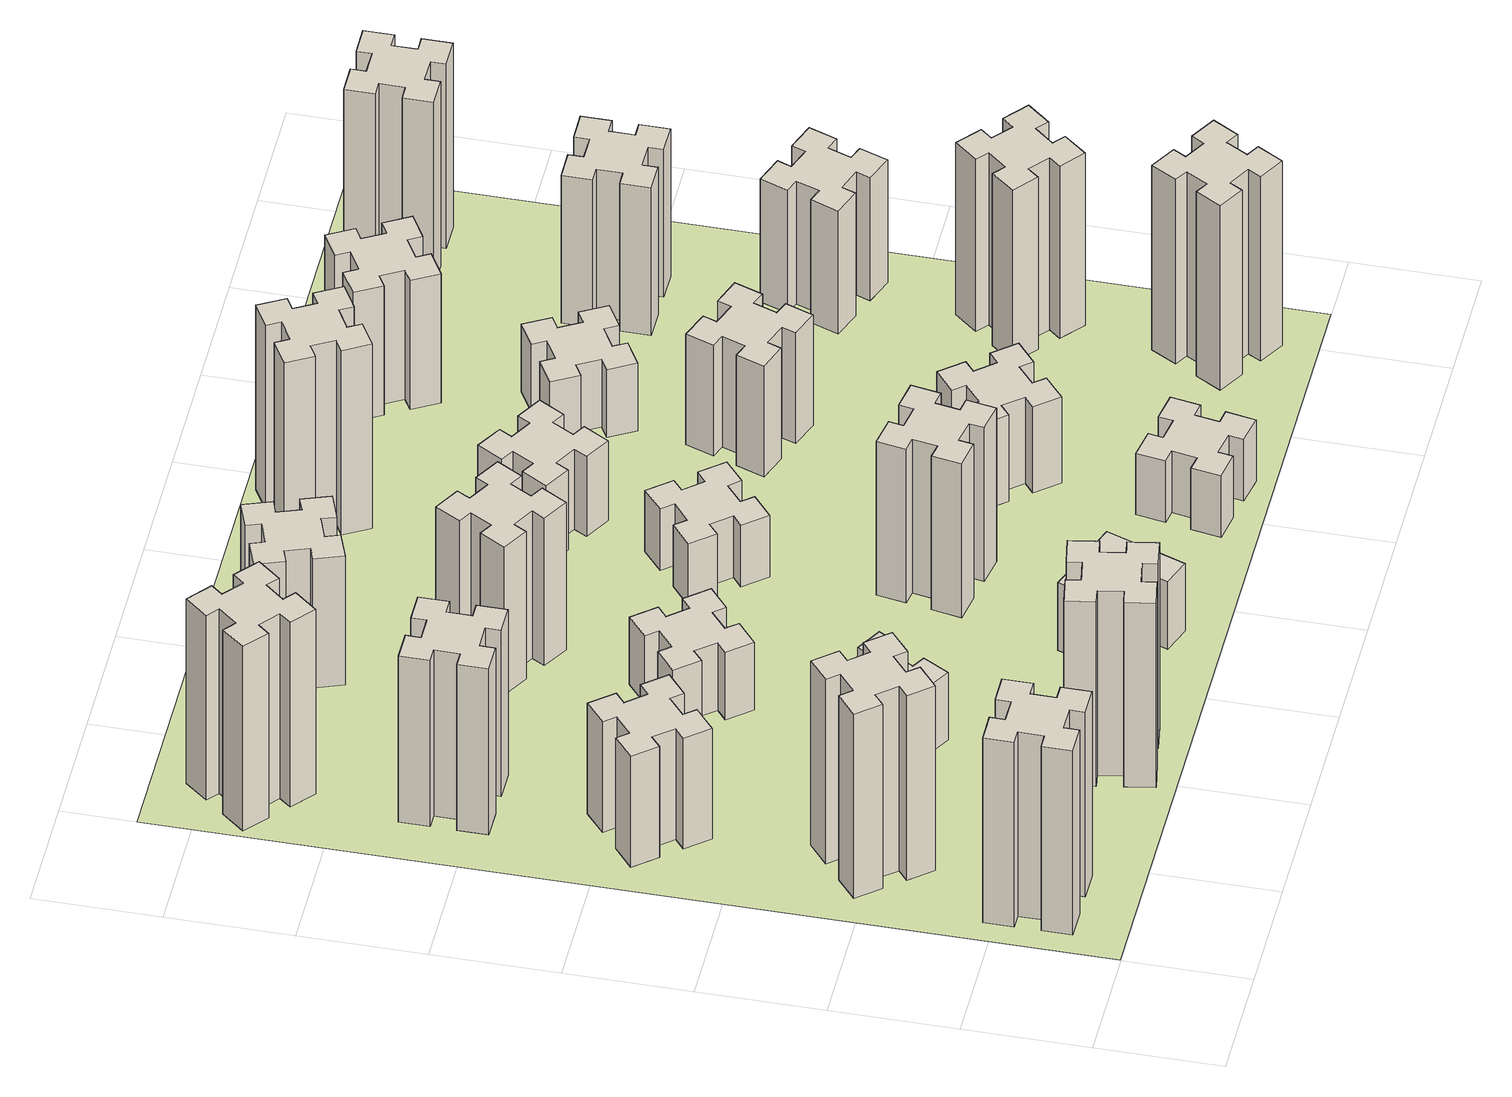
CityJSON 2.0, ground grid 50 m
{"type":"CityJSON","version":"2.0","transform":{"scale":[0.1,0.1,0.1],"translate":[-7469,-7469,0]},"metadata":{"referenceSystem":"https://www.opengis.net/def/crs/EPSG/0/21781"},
"CityObjects":{
"building1":{"type":"Building","attributes":{"class":"1000","function":"1000","usage":"1000","yearOfConstruction":2016,"roofType":"1000","measuredHeight":90,"storeysAboveGround":30,"storeysBelowGround":0},"geometry":[{"type":"Solid","lod":"1","boundaries":[[[[0,1,2,3,4,5,6,7,8,9,10,11,12,13,14,15,16,17,18,19]],[[17,16,20,21]],[[16,15,22,20]],[[15,14,23,22]],[[14,13,24,23]],[[13,12,25,24]],[[12,11,26,25]],[[11,10,27,26]],[[10,9,28,27]],[[9,8,29,28]],[[8,7,30,29]],[[7,6,31,30]],[[6,5,32,31]],[[5,4,33,32]],[[4,3,34,33]],[[3,2,35,34]],[[2,1,36,35]],[[1,0,37,36]],[[0,19,38,37]],[[19,18,39,38]],[[18,17,21,39]],[[24,25,26,27,28,29,30,31,32,33,34,35,36,37,38,39,21,20,22,23]]]]}]},
"building2":{"type":"Building","attributes":{"class":"1000","function":"1000","usage":"1000","yearOfConstruction":2016,"roofType":"1000","measuredHeight":90,"storeysAboveGround":30,"storeysBelowGround":0},"geometry":[{"type":"Solid","lod":"1","boundaries":[[[[40,41,42,43,44,45,46,47,48,49,50,51,52,53,54,55,56,57,58,59]],[[57,56,60,61]],[[56,55,62,60]],[[55,54,63,62]],[[54,53,64,63]],[[53,52,65,64]],[[52,51,66,65]],[[51,50,67,66]],[[50,49,68,67]],[[49,48,69,68]],[[48,47,70,69]],[[47,46,71,70]],[[46,45,72,71]],[[45,44,73,72]],[[44,43,74,73]],[[43,42,75,74]],[[42,41,76,75]],[[41,40,77,76]],[[40,59,78,77]],[[59,58,79,78]],[[58,57,61,79]],[[64,65,66,67,68,69,70,71,72,73,74,75,76,77,78,79,61,60,62,63]]]]}]},
"building3":{"type":"Building","attributes":{"class":"1000","function":"1000","usage":"1000","yearOfConstruction":2016,"roofType":"1000","measuredHeight":54,"storeysAboveGround":30,"storeysBelowGround":0},"geometry":[{"type":"Solid","lod":"1","boundaries":[[[[80,81,82,83,84,85,86,87,88,89,90,91,92,93,94,95,96,97,98,99]],[[97,96,100,101]],[[96,95,102,100]],[[95,94,103,102]],[[94,93,104,103]],[[93,92,105,104]],[[92,91,106,105]],[[91,90,107,106]],[[90,89,108,107]],[[89,88,109,108]],[[88,87,110,109]],[[87,86,111,110]],[[86,85,112,111]],[[85,84,113,112]],[[84,83,114,113]],[[83,82,115,114]],[[82,81,116,115]],[[81,80,117,116]],[[80,99,118,117]],[[99,98,119,118]],[[98,97,101,119]],[[104,105,106,107,108,109,110,111,112,113,114,115,116,117,118,119,101,100,102,103]]]]}]},
"building4":{"type":"Building","attributes":{"class":"1000","function":"1000","usage":"1000","yearOfConstruction":2016,"roofType":"1000","measuredHeight":81,"storeysAboveGround":30,"storeysBelowGround":0},"geometry":[{"type":"Solid","lod":"1","boundaries":[[[[120,121,122,123,124,125,126,127,128,129,130,131,132,133,134,135,136,137,138,139]],[[137,136,140,141]],[[136,135,142,140]],[[135,134,143,142]],[[134,133,144,143]],[[133,132,145,144]],[[132,131,146,145]],[[131,130,147,146]],[[130,129,148,147]],[[129,128,149,148]],[[128,127,150,149]],[[127,126,151,150]],[[126,125,152,151]],[[125,124,153,152]],[[124,123,154,153]],[[123,122,155,154]],[[122,121,156,155]],[[121,120,157,156]],[[120,139,158,157]],[[139,138,159,158]],[[138,137,141,159]],[[144,145,146,147,148,149,150,151,152,153,154,155,156,157,158,159,141,140,142,143]]]]}]},
"building5":{"type":"Building","attributes":{"class":"1000","function":"1000","usage":"1000","yearOfConstruction":2016,"roofType":"1000","measuredHeight":90,"storeysAboveGround":30,"storeysBelowGround":0},"geometry":[{"type":"Solid","lod":"1","boundaries":[[[[160,161,162,163,164,165,166,167,168,169,170,171,172,173,174,175,176,177,178,179]],[[177,176,180,181]],[[176,175,182,180]],[[175,174,183,182]],[[174,173,184,183]],[[173,172,185,184]],[[172,171,186,185]],[[171,170,187,186]],[[170,169,188,187]],[[169,168,189,188]],[[168,167,190,189]],[[167,166,191,190]],[[166,165,192,191]],[[165,164,193,192]],[[164,163,194,193]],[[163,162,195,194]],[[162,161,196,195]],[[161,160,197,196]],[[160,179,198,197]],[[179,178,199,198]],[[178,177,181,199]],[[184,185,186,187,188,189,190,191,192,193,194,195,196,197,198,199,181,180,182,183]]]]}]},
"building6":{"type":"Building","attributes":{"class":"1000","function":"1000","usage":"1000","yearOfConstruction":2016,"roofType":"1000","measuredHeight":90,"storeysAboveGround":30,"storeysBelowGround":0},"geometry":[{"type":"Solid","lod":"1","boundaries":[[[[200,201,202,203,204,205,206,207,208,209,210,211,212,213,214,215,216,217,218,219]],[[217,216,220,221]],[[216,215,222,220]],[[215,214,223,222]],[[214,213,224,223]],[[213,212,225,224]],[[212,211,226,225]],[[211,210,227,226]],[[210,209,228,227]],[[209,208,229,228]],[[208,207,230,229]],[[207,206,231,230]],[[206,205,232,231]],[[205,204,233,232]],[[204,203,234,233]],[[203,202,235,234]],[[202,201,236,235]],[[201,200,237,236]],[[200,219,238,237]],[[219,218,239,238]],[[218,217,221,239]],[[224,225,226,227,228,229,230,231,232,233,234,235,236,237,238,239,221,220,222,223]]]]}]},
"building7":{"type":"Building","attributes":{"class":"1000","function":"1000","usage":"1000","yearOfConstruction":2016,"roofType":"1000","measuredHeight":33,"storeysAboveGround":30,"storeysBelowGround":0},"geometry":[{"type":"Solid","lod":"1","boundaries":[[[[240,241,242,243,244,245,246,247,248,249,250,251,252,253,254,255,256,257,258,259]],[[257,256,260,261]],[[256,255,262,260]],[[255,254,263,262]],[[254,253,264,263]],[[253,252,265,264]],[[252,251,266,265]],[[251,250,267,266]],[[250,249,268,267]],[[249,248,269,268]],[[248,247,270,269]],[[247,246,271,270]],[[246,245,272,271]],[[245,244,273,272]],[[244,243,274,273]],[[243,242,275,274]],[[242,241,276,275]],[[241,240,277,276]],[[240,259,278,277]],[[259,258,279,278]],[[258,257,261,279]],[[264,265,266,267,268,269,270,271,272,273,274,275,276,277,278,279,261,260,262,263]]]]}]},
"building8":{"type":"Building","attributes":{"class":"1000","function":"1000","usage":"1000","yearOfConstruction":2016,"roofType":"1000","measuredHeight":33,"storeysAboveGround":30,"storeysBelowGround":0},"geometry":[{"type":"Solid","lod":"1","boundaries":[[[[280,281,282,283,284,285,286,287,288,289,290,291,292,293,294,295,296,297,298,299]],[[297,296,300,301]],[[296,295,302,300]],[[295,294,303,302]],[[294,293,304,303]],[[293,292,305,304]],[[292,291,306,305]],[[291,290,307,306]],[[290,289,308,307]],[[289,288,309,308]],[[288,287,310,309]],[[287,286,311,310]],[[286,285,312,311]],[[285,284,313,312]],[[284,283,314,313]],[[283,282,315,314]],[[282,281,316,315]],[[281,280,317,316]],[[280,299,318,317]],[[299,298,319,318]],[[298,297,301,319]],[[304,305,306,307,308,309,310,311,312,313,314,315,316,317,318,319,301,300,302,303]]]]}]},
"building9":{"type":"Building","attributes":{"class":"1000","function":"1000","usage":"1000","yearOfConstruction":2016,"roofType":"1000","measuredHeight":33,"storeysAboveGround":30,"storeysBelowGround":0},"geometry":[{"type":"Solid","lod":"1","boundaries":[[[[320,321,322,323,324,325,326,327,328,329,330,331,332,333,334,335,336,337,338,339]],[[337,336,340,341]],[[336,335,342,340]],[[335,334,343,342]],[[334,333,344,343]],[[333,332,345,344]],[[332,331,346,345]],[[331,330,347,346]],[[330,329,348,347]],[[329,328,349,348]],[[328,327,350,349]],[[327,326,351,350]],[[326,325,352,351]],[[325,324,353,352]],[[324,323,354,353]],[[323,322,355,354]],[[322,321,356,355]],[[321,320,357,356]],[[320,339,358,357]],[[339,338,359,358]],[[338,337,341,359]],[[344,345,346,347,348,349,350,351,352,353,354,355,356,357,358,359,341,340,342,343]]]]}]},
"building10":{"type":"Building","attributes":{"class":"1000","function":"1000","usage":"1000","yearOfConstruction":2016,"roofType":"1000","measuredHeight":72,"storeysAboveGround":30,"storeysBelowGround":0},"geometry":[{"type":"Solid","lod":"1","boundaries":[[[[360,361,362,363,364,365,366,367,368,369,370,371,372,373,374,375,376,377,378,379]],[[377,376,380,381]],[[376,375,382,380]],[[375,374,383,382]],[[374,373,384,383]],[[373,372,385,384]],[[372,371,386,385]],[[371,370,387,386]],[[370,369,388,387]],[[369,368,389,388]],[[368,367,390,389]],[[367,366,391,390]],[[366,365,392,391]],[[365,364,393,392]],[[364,363,394,393]],[[363,362,395,394]],[[362,361,396,395]],[[361,360,397,396]],[[360,379,398,397]],[[379,378,399,398]],[[378,377,381,399]],[[384,385,386,387,388,389,390,391,392,393,394,395,396,397,398,399,381,380,382,383]]]]}]},
"building11":{"type":"Building","attributes":{"class":"1000","function":"1000","usage":"1000","yearOfConstruction":2016,"roofType":"1000","measuredHeight":63,"storeysAboveGround":30,"storeysBelowGround":0},"geometry":[{"type":"Solid","lod":"1","boundaries":[[[[400,401,402,403,404,405,406,407,408,409,410,411,412,413,414,415,416,417,418,419]],[[417,416,420,421]],[[416,415,422,420]],[[415,414,423,422]],[[414,413,424,423]],[[413,412,425,424]],[[412,411,426,425]],[[411,410,427,426]],[[410,409,428,427]],[[409,408,429,428]],[[408,407,430,429]],[[407,406,431,430]],[[406,405,432,431]],[[405,404,433,432]],[[404,403,434,433]],[[403,402,435,434]],[[402,401,436,435]],[[401,400,437,436]],[[400,419,438,437]],[[419,418,439,438]],[[418,417,421,439]],[[424,425,426,427,428,429,430,431,432,433,434,435,436,437,438,439,421,420,422,423]]]]}]},
"building12":{"type":"Building","attributes":{"class":"1000","function":"1000","usage":"1000","yearOfConstruction":2016,"roofType":"1000","measuredHeight":75,"storeysAboveGround":30,"storeysBelowGround":0},"geometry":[{"type":"Solid","lod":"1","boundaries":[[[[440,441,442,443,444,445,446,447,448,449,450,451,452,453,454,455,456,457,458,459]],[[457,456,460,461]],[[456,455,462,460]],[[455,454,463,462]],[[454,453,464,463]],[[453,452,465,464]],[[452,451,466,465]],[[451,450,467,466]],[[450,449,468,467]],[[449,448,469,468]],[[448,447,470,469]],[[447,446,471,470]],[[446,445,472,471]],[[445,444,473,472]],[[444,443,474,473]],[[443,442,475,474]],[[442,441,476,475]],[[441,440,477,476]],[[440,459,478,477]],[[459,458,479,478]],[[458,457,461,479]],[[464,465,466,467,468,469,470,471,472,473,474,475,476,477,478,479,461,460,462,463]]]]}]},
"building13":{"type":"Building","attributes":{"class":"1000","function":"1000","usage":"1000","yearOfConstruction":2016,"roofType":"1000","measuredHeight":30,"storeysAboveGround":30,"storeysBelowGround":0},"geometry":[{"type":"Solid","lod":"1","boundaries":[[[[480,481,482,483,484,485,486,487,488,489,490,491,492,493,494,495,496,497,498,499]],[[497,496,500,501]],[[496,495,502,500]],[[495,494,503,502]],[[494,493,504,503]],[[493,492,505,504]],[[492,491,506,505]],[[491,490,507,506]],[[490,489,508,507]],[[489,488,509,508]],[[488,487,510,509]],[[487,486,511,510]],[[486,485,512,511]],[[485,484,513,512]],[[484,483,514,513]],[[483,482,515,514]],[[482,481,516,515]],[[481,480,517,516]],[[480,499,518,517]],[[499,498,519,518]],[[498,497,501,519]],[[504,505,506,507,508,509,510,511,512,513,514,515,516,517,518,519,501,500,502,503]]]]}]},
"building14":{"type":"Building","attributes":{"class":"1000","function":"1000","usage":"1000","yearOfConstruction":2016,"roofType":"1000","measuredHeight":30,"storeysAboveGround":30,"storeysBelowGround":0},"geometry":[{"type":"Solid","lod":"1","boundaries":[[[[520,521,522,523,524,525,526,527,528,529,530,531,532,533,534,535,536,537,538,539]],[[537,536,540,541]],[[536,535,542,540]],[[535,534,543,542]],[[534,533,544,543]],[[533,532,545,544]],[[532,531,546,545]],[[531,530,547,546]],[[530,529,548,547]],[[529,528,549,548]],[[528,527,550,549]],[[527,526,551,550]],[[526,525,552,551]],[[525,524,553,552]],[[524,523,554,553]],[[523,522,555,554]],[[522,521,556,555]],[[521,520,557,556]],[[520,539,558,557]],[[539,538,559,558]],[[538,537,541,559]],[[544,545,546,547,548,549,550,551,552,553,554,555,556,557,558,559,541,540,542,543]]]]}]},
"building15":{"type":"Building","attributes":{"class":"1000","function":"1000","usage":"1000","yearOfConstruction":2016,"roofType":"1000","measuredHeight":39,"storeysAboveGround":30,"storeysBelowGround":0},"geometry":[{"type":"Solid","lod":"1","boundaries":[[[[560,561,562,563,564,565,566,567,568,569,570,571,572,573,574,575,576,577,578,579]],[[577,576,580,581]],[[576,575,582,580]],[[575,574,583,582]],[[574,573,584,583]],[[573,572,585,584]],[[572,571,586,585]],[[571,570,587,586]],[[570,569,588,587]],[[569,568,589,588]],[[568,567,590,589]],[[567,566,591,590]],[[566,565,592,591]],[[565,564,593,592]],[[564,563,594,593]],[[563,562,595,594]],[[562,561,596,595]],[[561,560,597,596]],[[560,579,598,597]],[[579,578,599,598]],[[578,577,581,599]],[[584,585,586,587,588,589,590,591,592,593,594,595,596,597,598,599,581,580,582,583]]]]}]},
"building16":{"type":"Building","attributes":{"class":"1000","function":"1000","usage":"1000","yearOfConstruction":2016,"roofType":"1000","measuredHeight":90,"storeysAboveGround":30,"storeysBelowGround":0},"geometry":[{"type":"Solid","lod":"1","boundaries":[[[[600,601,602,603,604,605,606,607,608,609,610,611,612,613,614,615,616,617,618,619]],[[617,616,620,621]],[[616,615,622,620]],[[615,614,623,622]],[[614,613,624,623]],[[613,612,625,624]],[[612,611,626,625]],[[611,610,627,626]],[[610,609,628,627]],[[609,608,629,628]],[[608,607,630,629]],[[607,606,631,630]],[[606,605,632,631]],[[605,604,633,632]],[[604,603,634,633]],[[603,602,635,634]],[[602,601,636,635]],[[601,600,637,636]],[[600,619,638,637]],[[619,618,639,638]],[[618,617,621,639]],[[624,625,626,627,628,629,630,631,632,633,634,635,636,637,638,639,621,620,622,623]]]]}]},
"building17":{"type":"Building","attributes":{"class":"1000","function":"1000","usage":"1000","yearOfConstruction":2016,"roofType":"1000","measuredHeight":42,"storeysAboveGround":30,"storeysBelowGround":0},"geometry":[{"type":"Solid","lod":"1","boundaries":[[[[640,641,642,643,644,645,646,647,648,649,650,651,652,653,654,655,656,657,658,659]],[[657,656,660,661]],[[656,655,662,660]],[[655,654,663,662]],[[654,653,664,663]],[[653,652,665,664]],[[652,651,666,665]],[[651,650,667,666]],[[650,649,668,667]],[[649,648,669,668]],[[648,647,670,669]],[[647,646,671,670]],[[646,645,672,671]],[[645,644,673,672]],[[644,643,674,673]],[[643,642,675,674]],[[642,641,676,675]],[[641,640,677,676]],[[640,659,678,677]],[[659,658,679,678]],[[658,657,661,679]],[[664,665,666,667,668,669,670,671,672,673,674,675,676,677,678,679,661,660,662,663]]]]}]},
"building18":{"type":"Building","attributes":{"class":"1000","function":"1000","usage":"1000","yearOfConstruction":2016,"roofType":"1000","measuredHeight":54,"storeysAboveGround":30,"storeysBelowGround":0},"geometry":[{"type":"Solid","lod":"1","boundaries":[[[[680,681,682,683,684,685,686,687,688,689,690,691,692,693,694,695,696,697,698,699]],[[697,696,700,701]],[[696,695,702,700]],[[695,694,703,702]],[[694,693,704,703]],[[693,692,705,704]],[[692,691,706,705]],[[691,690,707,706]],[[690,689,708,707]],[[689,688,709,708]],[[688,687,710,709]],[[687,686,711,710]],[[686,685,712,711]],[[685,684,713,712]],[[684,683,714,713]],[[683,682,715,714]],[[682,681,716,715]],[[681,680,717,716]],[[680,699,718,717]],[[699,698,719,718]],[[698,697,701,719]],[[704,705,706,707,708,709,710,711,712,713,714,715,716,717,718,719,701,700,702,703]]]]}]},
"building19":{"type":"Building","attributes":{"class":"1000","function":"1000","usage":"1000","yearOfConstruction":2016,"roofType":"1000","measuredHeight":33,"storeysAboveGround":30,"storeysBelowGround":0},"geometry":[{"type":"Solid","lod":"1","boundaries":[[[[720,721,722,723,724,725,726,727,728,729,730,731,732,733,734,735,736,737,738,739]],[[737,736,740,741]],[[736,735,742,740]],[[735,734,743,742]],[[734,733,744,743]],[[733,732,745,744]],[[732,731,746,745]],[[731,730,747,746]],[[730,729,748,747]],[[729,728,749,748]],[[728,727,750,749]],[[727,726,751,750]],[[726,725,752,751]],[[725,724,753,752]],[[724,723,754,753]],[[723,722,755,754]],[[722,721,756,755]],[[721,720,757,756]],[[720,739,758,757]],[[739,738,759,758]],[[738,737,741,759]],[[744,745,746,747,748,749,750,751,752,753,754,755,756,757,758,759,741,740,742,743]]]]}]},
"building20":{"type":"Building","attributes":{"class":"1000","function":"1000","usage":"1000","yearOfConstruction":2016,"roofType":"1000","measuredHeight":90,"storeysAboveGround":30,"storeysBelowGround":0},"geometry":[{"type":"Solid","lod":"1","boundaries":[[[[760,761,762,763,764,765,766,767,768,769,770,771,772,773,774,775,776,777,778,779]],[[777,776,780,781]],[[776,775,782,780]],[[775,774,783,782]],[[774,773,784,783]],[[773,772,785,784]],[[772,771,786,785]],[[771,770,787,786]],[[770,769,788,787]],[[769,768,789,788]],[[768,767,790,789]],[[767,766,791,790]],[[766,765,792,791]],[[765,764,793,792]],[[764,763,794,793]],[[763,762,795,794]],[[762,761,796,795]],[[761,760,797,796]],[[760,779,798,797]],[[779,778,799,798]],[[778,777,781,799]],[[784,785,786,787,788,789,790,791,792,793,794,795,796,797,798,799,781,780,782,783]]]]}]},
"building21":{"type":"Building","attributes":{"class":"1000","function":"1000","usage":"1000","yearOfConstruction":2016,"roofType":"1000","measuredHeight":63,"storeysAboveGround":30,"storeysBelowGround":0},"geometry":[{"type":"Solid","lod":"1","boundaries":[[[[800,801,802,803,804,805,806,807,808,809,810,811,812,813,814,815,816,817,818,819]],[[817,816,820,821]],[[816,815,822,820]],[[815,814,823,822]],[[814,813,824,823]],[[813,812,825,824]],[[812,811,826,825]],[[811,810,827,826]],[[810,809,828,827]],[[809,808,829,828]],[[808,807,830,829]],[[807,806,831,830]],[[806,805,832,831]],[[805,804,833,832]],[[804,803,834,833]],[[803,802,835,834]],[[802,801,836,835]],[[801,800,837,836]],[[800,819,838,837]],[[819,818,839,838]],[[818,817,821,839]],[[824,825,826,827,828,829,830,831,832,833,834,835,836,837,838,839,821,820,822,823]]]]}]},
"building22":{"type":"Building","attributes":{"class":"1000","function":"1000","usage":"1000","yearOfConstruction":2016,"roofType":"1000","measuredHeight":84,"storeysAboveGround":30,"storeysBelowGround":0},"geometry":[{"type":"Solid","lod":"1","boundaries":[[[[840,841,842,843,844,845,846,847,848,849,850,851,852,853,854,855,856,857,858,859]],[[857,856,860,861]],[[856,855,862,860]],[[855,854,863,862]],[[854,853,864,863]],[[853,852,865,864]],[[852,851,866,865]],[[851,850,867,866]],[[850,849,868,867]],[[849,848,869,868]],[[848,847,870,869]],[[847,846,871,870]],[[846,845,872,871]],[[845,844,873,872]],[[844,843,874,873]],[[843,842,875,874]],[[842,841,876,875]],[[841,840,877,876]],[[840,859,878,877]],[[859,858,879,878]],[[858,857,861,879]],[[864,865,866,867,868,869,870,871,872,873,874,875,876,877,878,879,861,860,862,863]]]]}]},
"building23":{"type":"Building","attributes":{"class":"1000","function":"1000","usage":"1000","yearOfConstruction":2016,"roofType":"1000","measuredHeight":60,"storeysAboveGround":30,"storeysBelowGround":0},"geometry":[{"type":"Solid","lod":"1","boundaries":[[[[880,881,882,883,884,885,886,887,888,889,890,891,892,893,894,895,896,897,898,899]],[[897,896,900,901]],[[896,895,902,900]],[[895,894,903,902]],[[894,893,904,903]],[[893,892,905,904]],[[892,891,906,905]],[[891,890,907,906]],[[890,889,908,907]],[[889,888,909,908]],[[888,887,910,909]],[[887,886,911,910]],[[886,885,912,911]],[[885,884,913,912]],[[884,883,914,913]],[[883,882,915,914]],[[882,881,916,915]],[[881,880,917,916]],[[880,899,918,917]],[[899,898,919,918]],[[898,897,901,919]],[[904,905,906,907,908,909,910,911,912,913,914,915,916,917,918,919,901,900,902,903]]]]}]},
"building24":{"type":"Building","attributes":{"class":"1000","function":"1000","usage":"1000","yearOfConstruction":2016,"roofType":"1000","measuredHeight":72,"storeysAboveGround":30,"storeysBelowGround":0},"geometry":[{"type":"Solid","lod":"1","boundaries":[[[[920,921,922,923,924,925,926,927,928,929,930,931,932,933,934,935,936,937,938,939]],[[937,936,940,941]],[[936,935,942,940]],[[935,934,943,942]],[[934,933,944,943]],[[933,932,945,944]],[[932,931,946,945]],[[931,930,947,946]],[[930,929,948,947]],[[929,928,949,948]],[[928,927,950,949]],[[927,926,951,950]],[[926,925,952,951]],[[925,924,953,952]],[[924,923,954,953]],[[923,922,955,954]],[[922,921,956,955]],[[921,920,957,956]],[[920,939,958,957]],[[939,938,959,958]],[[938,937,941,959]],[[944,945,946,947,948,949,950,951,952,953,954,955,956,957,958,959,941,940,942,943]]]]}]},
"building25":{"type":"Building","attributes":{"class":"1000","function":"1000","usage":"1000","yearOfConstruction":2016,"roofType":"1000","measuredHeight":90,"storeysAboveGround":30,"storeysBelowGround":0},"geometry":[{"type":"Solid","lod":"1","boundaries":[[[[960,961,962,963,964,965,966,967,968,969,970,971,972,973,974,975,976,977,978,979]],[[977,976,980,981]],[[976,975,982,980]],[[975,974,983,982]],[[974,973,984,983]],[[973,972,985,984]],[[972,971,986,985]],[[971,970,987,986]],[[970,969,988,987]],[[969,968,989,988]],[[968,967,990,989]],[[967,966,991,990]],[[966,965,992,991]],[[965,964,993,992]],[[964,963,994,993]],[[963,962,995,994]],[[962,961,996,995]],[[961,960,997,996]],[[960,979,998,997]],[[979,978,999,998]],[[978,977,981,999]],[[984,985,986,987,988,989,990,991,992,993,994,995,996,997,998,999,981,980,982,983]]]]}]},
"landuse1":{"type":"LandUse","attributes":{"name":"plot1","function":"1010"},"geometry":[{"type":"MultiSurface","lod":"1","boundaries":[[[1000,1001,1002,1003]]]}]}
},
"vertices":[
[165,425,0],[165,325,0],[105,325,0],[105,205,0],[225,205,0],[225,265,0],[325,265,0],[325,205,0],[445,205,0],[445,325,0],[385,325,0],[385,425,0],[445,425,0],[445,545,0],[325,545,0],[325,485,0],[225,485,0],[225,545,0],[105,545,0],[105,425,0],[225,485,900],[225,545,900],[325,485,900],[325,545,900],[445,545,900],[445,425,900],[385,425,900],[385,325,900],[445,325,900],[445,205,900],[325,205,900],[325,265,900],[225,265,900],[225,205,900],[105,205,900],[105,325,900],[165,325,900],[165,425,900],[105,425,900],[105,545,900],
[492,1048,0],[427,1124,0],[473,1163,0],[396,1255,0],[304,1178,0],[343,1132,0],[266,1067,0],[228,1113,0],[136,1036,0],[213,944,0],[259,983,0],[323,906,0],[277,868,0],[354,776,0],[446,853,0],[408,899,0],[484,963,0],[523,917,0],[615,994,0],[538,1086,0],[484,963,900],[523,917,900],[408,899,900],[446,853,900],[354,776,900],[277,868,900],[323,906,900],[259,983,900],[213,944,900],[136,1036,900],[228,1113,900],[266,1067,900],[343,1132,900],[304,1178,900],[396,1255,900],[473,1163,900],[427,1124,900],[492,1048,900],[538,1086,900],[615,994,900],
[492,1888,0],[427,1964,0],[473,2003,0],[396,2095,0],[304,2018,0],[343,1972,0],[266,1907,0],[228,1953,0],[136,1876,0],[213,1784,0],[259,1823,0],[323,1746,0],[277,1708,0],[354,1616,0],[446,1693,0],[408,1739,0],[484,1803,0],[523,1757,0],[615,1834,0],[538,1926,0],[484,1803,540],[523,1757,540],[408,1739,540],[446,1693,540],[354,1616,540],[277,1708,540],[323,1746,540],[259,1823,540],[213,1784,540],[136,1876,540],[228,1953,540],[266,1907,540],[343,1972,540],[304,2018,540],[396,2095,540],[473,2003,540],[427,1964,540],[492,1888,540],[538,1926,540],[615,1834,540],
[485,2545,0],[485,2645,0],[545,2645,0],[545,2765,0],[425,2765,0],[425,2705,0],[325,2705,0],[325,2765,0],[205,2765,0],[205,2645,0],[265,2645,0],[265,2545,0],[205,2545,0],[205,2425,0],[325,2425,0],[325,2485,0],[425,2485,0],[425,2425,0],[545,2425,0],[545,2545,0],[425,2485,810],[425,2425,810],[325,2485,810],[325,2425,810],[205,2425,810],[205,2545,810],[265,2545,810],[265,2645,810],[205,2645,810],[205,2765,810],[325,2765,810],[325,2705,810],[425,2705,810],[425,2765,810],[545,2765,810],[545,2645,810],[485,2645,810],[485,2545,810],[545,2545,810],[545,2425,810],
[1085,158,0],[1184,176,0],[1194,117,0],[1312,137,0],[1291,256,0],[1232,245,0],[1215,344,0],[1274,354,0],[1253,472,0],[1135,451,0],[1145,392,0],[1047,375,0],[1037,434,0],[918,413,0],[939,295,0],[998,305,0],[1016,207,0],[957,197,0],[977,78,0],[1096,99,0],[1016,207,900],[957,197,900],[998,305,900],[939,295,900],[918,413,900],[1037,434,900],[1047,375,900],[1145,392,900],[1135,451,900],[1253,472,900],[1274,354,900],[1215,344,900],[1232,245,900],[1291,256,900],[1312,137,900],[1194,117,900],[1184,176,900],[1085,158,900],[1096,99,900],[977,78,900],
[384,3387,0],[308,3452,0],[346,3498,0],[254,3575,0],[177,3483,0],[223,3444,0],[159,3368,0],[113,3406,0],[36,3314,0],[128,3237,0],[166,3283,0],[243,3219,0],[204,3173,0],[296,3096,0],[373,3188,0],[327,3226,0],[392,3303,0],[438,3264,0],[515,3356,0],[423,3433,0],[392,3303,900],[438,3264,900],[327,3226,900],[373,3188,900],[296,3096,900],[204,3173,900],[243,3219,900],[166,3283,900],[128,3237,900],[36,3314,900],[113,3406,900],[159,3368,900],[223,3444,900],[177,3483,900],[254,3575,900],[346,3498,900],[308,3452,900],[384,3387,900],[423,3433,900],[515,3356,900],
[1086,1017,0],[1136,1104,0],[1188,1074,0],[1248,1178,0],[1144,1238,0],[1114,1186,0],[1027,1236,0],[1057,1288,0],[953,1348,0],[893,1244,0],[945,1214,0],[895,1127,0],[843,1157,0],[783,1053,0],[887,993,0],[917,1045,0],[1004,995,0],[974,943,0],[1078,883,0],[1138,987,0],[1004,995,330],[974,943,330],[917,1045,330],[887,993,330],[783,1053,330],[843,1157,330],[895,1127,330],[945,1214,330],[893,1244,330],[953,1348,330],[1057,1288,330],[1027,1236,330],[1114,1186,330],[1144,1238,330],[1248,1178,330],[1188,1074,330],[1136,1104,330],[1086,1017,330],[1138,987,330],[1078,883,330],
[1083,1972,0],[1006,1907,0],[968,1953,0],[876,1876,0],[953,1784,0],[999,1823,0],[1063,1746,0],[1017,1708,0],[1094,1616,0],[1186,1693,0],[1148,1739,0],[1224,1803,0],[1263,1757,0],[1355,1834,0],[1278,1926,0],[1232,1888,0],[1167,1964,0],[1213,2003,0],[1136,2095,0],[1044,2018,0],[1167,1964,330],[1213,2003,330],[1232,1888,330],[1278,1926,330],[1355,1834,330],[1263,1757,330],[1224,1803,330],[1148,1739,330],[1186,1693,330],[1094,1616,330],[1017,1708,330],[1063,1746,330],[999,1823,330],[953,1784,330],[876,1876,330],[968,1953,330],[1006,1907,330],[1083,1972,330],[1044,2018,330],[1136,2095,330],
[1669,460,0],[1635,366,0],[1579,387,0],[1537,274,0],[1650,233,0],[1671,289,0],[1765,255,0],[1744,199,0],[1857,157,0],[1898,270,0],[1842,291,0],[1876,385,0],[1932,364,0],[1973,477,0],[1860,518,0],[1840,462,0],[1746,496,0],[1767,552,0],[1654,593,0],[1613,480,0],[1746,496,330],[1767,552,330],[1840,462,330],[1860,518,330],[1973,477,330],[1932,364,330],[1876,385,330],[1842,291,330],[1898,270,330],[1857,157,330],[1744,199,330],[1765,255,330],[1671,289,330],[1650,233,330],[1537,274,330],[1579,387,330],[1635,366,330],[1669,460,330],[1613,480,330],[1654,593,330],
[1314,2666,0],[1227,2716,0],[1257,2768,0],[1153,2828,0],[1093,2724,0],[1145,2694,0],[1095,2607,0],[1043,2637,0],[983,2533,0],[1087,2473,0],[1117,2525,0],[1204,2475,0],[1174,2423,0],[1278,2363,0],[1338,2467,0],[1286,2497,0],[1336,2584,0],[1388,2554,0],[1448,2658,0],[1344,2718,0],[1336,2584,720],[1388,2554,720],[1286,2497,720],[1338,2467,720],[1278,2363,720],[1174,2423,720],[1204,2475,720],[1117,2525,720],[1087,2473,720],[983,2533,720],[1043,2637,720],[1095,2607,720],[1145,2694,720],[1093,2724,720],[1153,2828,720],[1257,2768,720],[1227,2716,720],[1314,2666,720],[1344,2718,720],[1448,2658,720],
[1025,3456,0],[931,3422,0],[910,3478,0],[797,3437,0],[839,3324,0],[895,3345,0],[929,3251,0],[873,3230,0],[914,3117,0],[1027,3159,0],[1006,3215,0],[1100,3249,0],[1120,3193,0],[1233,3234,0],[1192,3347,0],[1136,3326,0],[1102,3420,0],[1158,3440,0],[1117,3553,0],[1004,3512,0],[1102,3420,630],[1158,3440,630],[1136,3326,630],[1192,3347,630],[1233,3234,630],[1120,3193,630],[1100,3249,630],[1006,3215,630],[1027,3159,630],[914,3117,630],[873,3230,630],[929,3251,630],[895,3345,630],[839,3324,630],[797,3437,630],[910,3478,630],[931,3422,630],[1025,3456,630],[1004,3512,630],[1117,3553,630],
[2055,1047,0],[2072,1145,0],[2131,1135,0],[2152,1253,0],[2034,1274,0],[2024,1215,0],[1925,1232,0],[1936,1291,0],[1817,1312,0],[1797,1194,0],[1856,1184,0],[1838,1085,0],[1779,1096,0],[1758,977,0],[1877,957,0],[1887,1016,0],[1985,998,0],[1975,939,0],[2093,918,0],[2114,1037,0],[1985,998,750],[1975,939,750],[1887,1016,750],[1877,957,750],[1758,977,750],[1779,1096,750],[1838,1085,750],[1856,1184,750],[1797,1194,750],[1817,1312,750],[1936,1291,750],[1925,1232,750],[2024,1215,750],[2034,1274,750],[2152,1253,750],[2131,1135,750],[2072,1145,750],[2055,1047,750],[2114,1037,750],[2093,918,750],
[1972,1988,0],[1907,2064,0],[1953,2103,0],[1876,2195,0],[1784,2118,0],[1823,2072,0],[1746,2007,0],[1708,2053,0],[1616,1976,0],[1693,1884,0],[1739,1923,0],[1803,1846,0],[1757,1808,0],[1834,1716,0],[1926,1793,0],[1888,1839,0],[1964,1903,0],[2003,1857,0],[2095,1934,0],[2018,2026,0],[1964,1903,300],[2003,1857,300],[1888,1839,300],[1926,1793,300],[1834,1716,300],[1757,1808,300],[1803,1846,300],[1739,1923,300],[1693,1884,300],[1616,1976,300],[1708,2053,300],[1746,2007,300],[1823,2072,300],[1784,2118,300],[1876,2195,300],[1953,2103,300],[1907,2064,300],[1972,1988,300],[2018,2026,300],[2095,1934,300],
[2496,344,0],[2478,245,0],[2419,256,0],[2398,137,0],[2517,117,0],[2527,176,0],[2625,158,0],[2615,99,0],[2733,78,0],[2754,197,0],[2695,207,0],[2712,305,0],[2771,295,0],[2792,413,0],[2674,434,0],[2664,375,0],[2565,392,0],[2576,451,0],[2457,472,0],[2437,354,0],[2565,392,300],[2576,451,300],[2664,375,300],[2674,434,300],[2792,413,300],[2771,295,300],[2712,305,300],[2695,207,300],[2754,197,300],[2733,78,300],[2615,99,300],[2625,158,300],[2527,176,300],[2517,117,300],[2398,137,300],[2419,256,300],[2478,245,300],[2496,344,300],[2437,354,300],[2457,472,300],
[2026,2497,0],[2076,2584,0],[2128,2554,0],[2188,2658,0],[2084,2718,0],[2054,2666,0],[1967,2716,0],[1997,2768,0],[1893,2828,0],[1833,2724,0],[1885,2694,0],[1835,2607,0],[1783,2637,0],[1723,2533,0],[1827,2473,0],[1857,2525,0],[1944,2475,0],[1914,2423,0],[2018,2363,0],[2078,2467,0],[1944,2475,390],[1914,2423,390],[1857,2525,390],[1827,2473,390],[1723,2533,390],[1783,2637,390],[1835,2607,390],[1885,2694,390],[1833,2724,390],[1893,2828,390],[1997,2768,390],[1967,2716,390],[2054,2666,390],[2084,2718,390],[2188,2658,390],[2128,2554,390],[2076,2584,390],[2026,2497,390],[2078,2467,390],[2018,2363,390],
[1844,3556,0],[1757,3506,0],[1727,3558,0],[1623,3498,0],[1683,3394,0],[1735,3424,0],[1785,3337,0],[1733,3307,0],[1793,3203,0],[1897,3263,0],[1867,3315,0],[1954,3365,0],[1984,3313,0],[2088,3373,0],[2028,3477,0],[1976,3447,0],[1926,3534,0],[1978,3564,0],[1918,3668,0],[1814,3608,0],[1926,3534,900],[1978,3564,900],[1976,3447,900],[2028,3477,900],[2088,3373,900],[1984,3313,900],[1954,3365,900],[1867,3315,900],[1897,3263,900],[1793,3203,900],[1733,3307,900],[1785,3337,900],[1735,3424,900],[1683,3394,900],[1623,3498,900],[1727,3558,900],[1757,3506,900],[1844,3556,900],[1814,3608,900],[1918,3668,900],
[2563,1132,0],[2486,1067,0],[2448,1113,0],[2356,1036,0],[2433,944,0],[2479,983,0],[2543,906,0],[2497,868,0],[2574,776,0],[2666,853,0],[2628,899,0],[2704,963,0],[2743,917,0],[2835,994,0],[2758,1086,0],[2712,1048,0],[2647,1124,0],[2693,1163,0],[2616,1255,0],[2524,1178,0],[2647,1124,420],[2693,1163,420],[2712,1048,420],[2758,1086,420],[2835,994,420],[2743,917,420],[2704,963,420],[2628,899,420],[2666,853,420],[2574,776,420],[2497,868,420],[2543,906,420],[2479,983,420],[2433,944,420],[2356,1036,420],[2448,1113,420],[2486,1067,420],[2563,1132,420],[2524,1178,420],[2616,1255,420],
[2682,1871,0],[2716,1965,0],[2772,1944,0],[2813,2057,0],[2700,2098,0],[2680,2042,0],[2586,2076,0],[2607,2132,0],[2494,2173,0],[2453,2060,0],[2509,2040,0],[2475,1946,0],[2419,1967,0],[2377,1854,0],[2490,1813,0],[2511,1869,0],[2605,1835,0],[2584,1779,0],[2697,1737,0],[2738,1850,0],[2605,1835,540],[2584,1779,540],[2511,1869,540],[2490,1813,540],[2377,1854,540],[2419,1967,540],[2475,1946,540],[2509,2040,540],[2453,2060,540],[2494,2173,540],[2607,2132,540],[2586,2076,540],[2680,2042,540],[2700,2098,540],[2813,2057,540],[2772,1944,540],[2716,1965,540],[2682,1871,540],[2738,1850,540],[2697,1737,540],
[2475,2584,0],[2525,2497,0],[2473,2467,0],[2533,2363,0],[2637,2423,0],[2607,2475,0],[2694,2525,0],[2724,2473,0],[2828,2533,0],[2768,2637,0],[2716,2607,0],[2666,2694,0],[2718,2724,0],[2658,2828,0],[2554,2768,0],[2584,2716,0],[2497,2666,0],[2467,2718,0],[2363,2658,0],[2423,2554,0],[2497,2666,330],[2467,2718,330],[2584,2716,330],[2554,2768,330],[2658,2828,330],[2718,2724,330],[2666,2694,330],[2716,2607,330],[2768,2637,330],[2828,2533,330],[2724,2473,330],[2694,2525,330],[2607,2475,330],[2637,2423,330],[2533,2363,330],[2473,2467,330],[2525,2497,330],[2475,2584,330],[2423,2554,330],[2363,2658,330],
[3534,446,0],[3447,496,0],[3477,548,0],[3373,608,0],[3313,504,0],[3365,474,0],[3315,387,0],[3263,417,0],[3203,313,0],[3307,253,0],[3337,305,0],[3424,255,0],[3394,203,0],[3498,143,0],[3558,247,0],[3506,277,0],[3556,364,0],[3608,334,0],[3668,438,0],[3564,498,0],[3556,364,900],[3608,334,900],[3506,277,900],[3558,247,900],[3498,143,900],[3394,203,900],[3424,255,900],[3337,305,900],[3307,253,900],[3203,313,900],[3263,417,900],[3315,387,900],[3365,474,900],[3313,504,900],[3373,608,900],[3477,548,900],[3447,496,900],[3534,446,900],[3564,498,900],[3668,438,900],
[2716,3347,0],[2666,3434,0],[2718,3464,0],[2658,3568,0],[2554,3508,0],[2584,3456,0],[2497,3406,0],[2467,3458,0],[2363,3398,0],[2423,3294,0],[2475,3324,0],[2525,3237,0],[2473,3207,0],[2533,3103,0],[2637,3163,0],[2607,3215,0],[2694,3265,0],[2724,3213,0],[2828,3273,0],[2768,3377,0],[2694,3265,630],[2724,3213,630],[2607,3215,630],[2637,3163,630],[2533,3103,630],[2473,3207,630],[2525,3237,630],[2475,3324,630],[2423,3294,630],[2363,3398,630],[2467,3458,630],[2497,3406,630],[2584,3456,630],[2554,3508,630],[2658,3568,630],[2718,3464,630],[2666,3434,630],[2716,3347,630],[2768,3377,630],[2828,3273,630],
[3487,1006,0],[3552,1083,0],[3598,1044,0],[3675,1136,0],[3583,1213,0],[3544,1167,0],[3468,1232,0],[3506,1278,0],[3414,1355,0],[3337,1263,0],[3383,1224,0],[3319,1148,0],[3273,1186,0],[3196,1094,0],[3288,1017,0],[3326,1063,0],[3403,999,0],[3364,953,0],[3456,876,0],[3533,968,0],[3403,999,840],[3364,953,840],[3326,1063,840],[3288,1017,840],[3196,1094,840],[3273,1186,840],[3319,1148,840],[3383,1224,840],[3337,1263,840],[3414,1355,840],[3506,1278,840],[3468,1232,840],[3544,1167,840],[3583,1213,840],[3675,1136,840],[3598,1044,840],[3552,1083,840],[3487,1006,840],[3533,968,840],[3456,876,840],
[3520,1942,0],[3426,1976,0],[3447,2032,0],[3334,2073,0],[3293,1960,0],[3349,1940,0],[3315,1846,0],[3259,1867,0],[3217,1754,0],[3330,1713,0],[3351,1769,0],[3445,1735,0],[3424,1679,0],[3537,1637,0],[3578,1750,0],[3522,1771,0],[3556,1865,0],[3612,1844,0],[3653,1957,0],[3540,1998,0],[3556,1865,600],[3612,1844,600],[3522,1771,600],[3578,1750,600],[3537,1637,600],[3424,1679,600],[3445,1735,600],[3351,1769,600],[3330,1713,600],[3217,1754,600],[3259,1867,600],[3315,1846,600],[3349,1940,600],[3293,1960,600],[3334,2073,600],[3447,2032,600],[3426,1976,600],[3520,1942,600],[3540,1998,600],[3653,1957,600],
[3285,2705,0],[3185,2705,0],[3185,2765,0],[3065,2765,0],[3065,2645,0],[3125,2645,0],[3125,2545,0],[3065,2545,0],[3065,2425,0],[3185,2425,0],[3185,2485,0],[3285,2485,0],[3285,2425,0],[3405,2425,0],[3405,2545,0],[3345,2545,0],[3345,2645,0],[3405,2645,0],[3405,2765,0],[3285,2765,0],[3345,2645,720],[3405,2645,720],[3345,2545,720],[3405,2545,720],[3405,2425,720],[3285,2425,720],[3285,2485,720],[3185,2485,720],[3185,2425,720],[3065,2425,720],[3065,2545,720],[3125,2545,720],[3125,2645,720],[3065,2645,720],[3065,2765,720],[3185,2765,720],[3185,2705,720],[3285,2705,720],[3285,2765,720],[3405,2765,720],
[3285,3325,0],[3385,3325,0],[3385,3265,0],[3505,3265,0],[3505,3385,0],[3445,3385,0],[3445,3485,0],[3505,3485,0],[3505,3605,0],[3385,3605,0],[3385,3545,0],[3285,3545,0],[3285,3605,0],[3165,3605,0],[3165,3485,0],[3225,3485,0],[3225,3385,0],[3165,3385,0],[3165,3265,0],[3285,3265,0],[3225,3385,900],[3165,3385,900],[3225,3485,900],[3165,3485,900],[3165,3605,900],[3285,3605,900],[3285,3545,900],[3385,3545,900],[3385,3605,900],[3505,3605,900],[3505,3485,900],[3445,3485,900],[3445,3385,900],[3505,3385,900],[3505,3265,900],[3385,3265,900],[3385,3325,900],[3285,3325,900],[3285,3265,900],[3165,3265,900],
[5,3705,0],[3705,3705,0],[3705,5,0],[5,5,0]
]}
